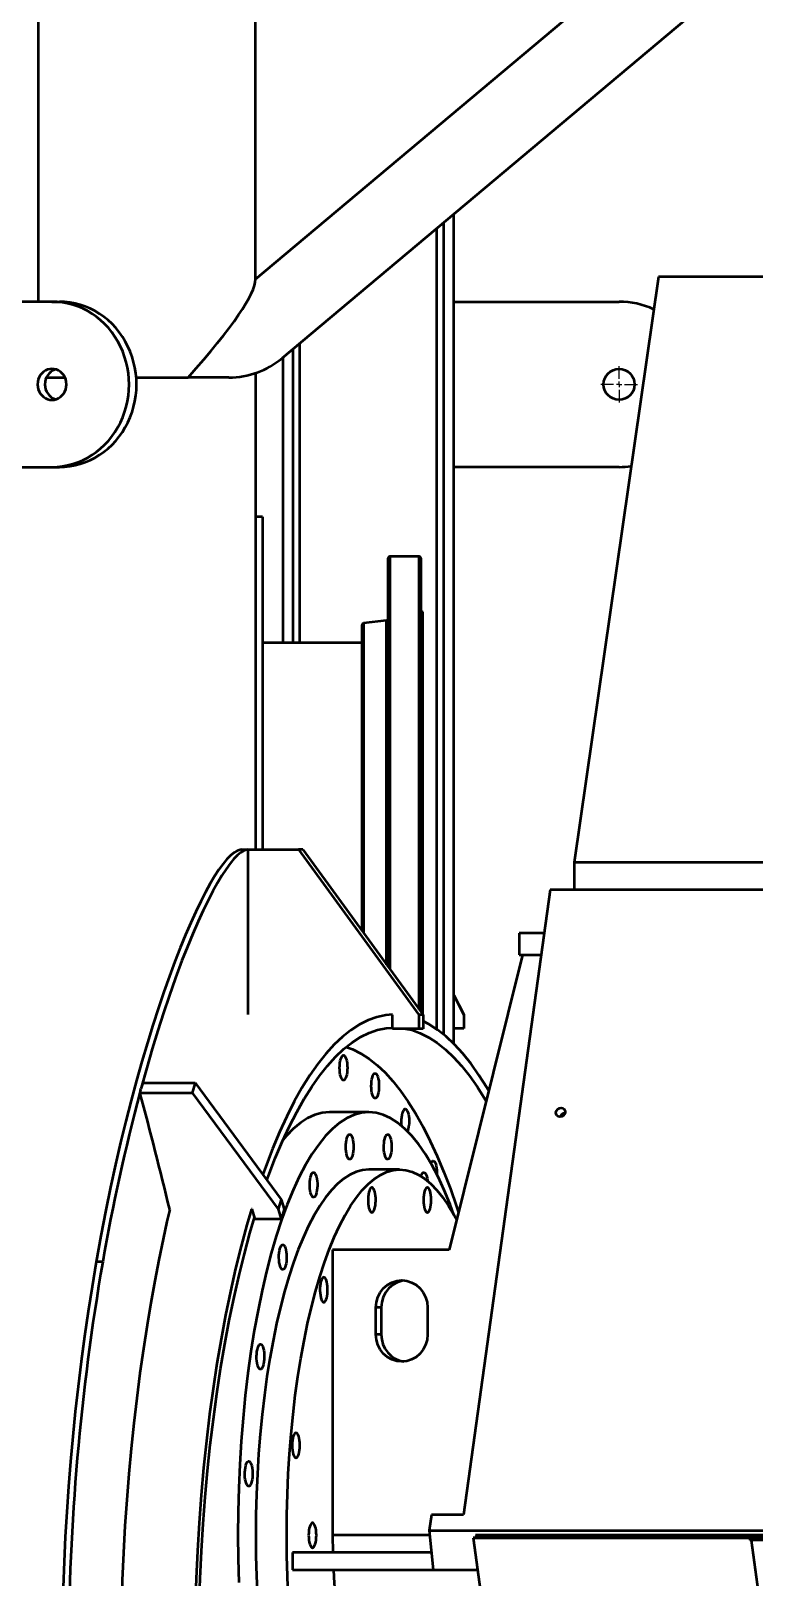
# Model space of a CAD drawing. Header units: inches. Extents: x 0 to 1408, y 0 to 1088.
# Drawn here: x 981.2 to 1007.5, y 719 to 775.1 of the extents above; entities that cross this region are included whole.
import ezdxf

# ---------------------------------------------------------------- set-up
doc = ezdxf.new("R2010")
doc.units = ezdxf.units.IN
doc.header["$LTSCALE"] = 32
doc.header["$MEASUREMENT"] = 0
doc.linetypes.add('CENTER', pattern=[2, 1.25, -0.25, 0.25, -0.25])
doc.linetypes.add('PHANTOM2', pattern=[1.25, 0.625, -0.125, 0.125, -0.125, 0.125, -0.125])
for name, color, linetype, lineweight in [('AM_0', 7, 'Continuous', 50), ('AM_7', 142, 'CENTER', 25), ('Layout-AM_11', 92, 'PHANTOM2', 25)]:
    doc.layers.add(name, color=color, linetype=linetype, lineweight=lineweight)

# ---------------------------------------------------------------- blocks, each defined once
blk = doc.blocks.new('SW_CENTERMARKSYMBOL_147')
at = {"layer": 'AM_7', "color": 0}
for p, q in [((0, 0.2), (0, 0.6625)), ((-0.2, 0), (-0.6625, 0)), ((0, 0), (-0.1, 0)), ((0, 0), (-0.1, 0)), ((0, 0), (0, 0.1)), ((0, 0), (0, 0.1)), ((0, 0), (0, -0.1)), ((0, 0), (0.1, 0)), ((0, 0), (0, -0.1)), ((0, 0), (0.1, 0)), ((0.2, 0), (0.6625, 0)), ((0, -0.2), (0, -0.6625))]:
    blk.add_line(p, q, dxfattribs=at)

msp = doc.modelspace()

# ---------------------------------------------------------------- linework, layer by layer
at = {"layer": 'AM_0'}
for p, q in [((989.358802, 766.05805), (989.358802, 821.745712)), ((981.485683, 765.245712), (981.485683, 821.495712)), ((989.358802, 766.05805), (1050.108802, 817.033352)), ((1050.108802, 813.364549), (990.322135, 763.197579)), ((996.558802, 738.314966), (996.558802, 768.430764)), ((995.943802, 738.83902), (995.943802, 767.914717)), ((996.193802, 738.645476), (996.193802, 768.124492)), ((1003.994695, 766.146303), (1000.928857, 744.88646)), ((1012.907979, 766.146303), (1003.994695, 766.146303)), ((981.96983, 765.245712), (976.368347, 765.245712)), ((981.96983, 765.245712), (982.238606, 765.245712)), ((996.558802, 765.245712), (1002.558802, 765.245712)), ((990.358802, 752.870712), (990.358802, 763.228346)), ((990.723802, 752.870712), (990.723802, 763.534617)), ((990.973802, 752.870712), (990.973802, 763.744392)), ((989.358802, 762.655163), (989.358802, 745.360363)), ((981.768183, 762.495712), (982.440253, 762.495712)), ((985.029605, 762.495712), (986.915719, 762.495712)), ((988.393772, 762.495712), (986.915719, 762.495712)), ((976.368347, 759.245712), (981.96983, 759.245712)), ((981.96983, 759.245712), (982.238606, 759.245712)), ((1002.558802, 759.245712), (996.558802, 759.245712)), ((989.608802, 757.433212), (989.358802, 757.433212)), ((989.608802, 757.433212), (989.608802, 745.360363)), ((994.171302, 741.106914), (994.171302, 755.935712)), ((995.301302, 755.995712), (994.231302, 755.995712)), ((994.231302, 755.995712), (994.231302, 741.02458)), ((995.301302, 743.877157), (995.301302, 755.995712)), ((995.361302, 755.935712), (995.361302, 743.893696)), ((994.118614, 753.679243), (993.28399, 753.576764)), ((994.118614, 741.179214), (994.118614, 753.679243)), ((995.421302, 753.995712), (995.421302, 739.391617)), ((993.231302, 742.396817), (993.231302, 753.517211)), ((993.28399, 753.576764), (993.28399, 744.54391)), ((993.231302, 752.870712), (989.608802, 752.870712)), ((988.857405, 745.3604), (988.85719, 745.360398)), ((988.857406, 745.3604), (989.106197, 745.3604)), ((989.015036, 745.360363), (990.917149, 745.360363)), ((989.015036, 745.359002), (989.015036, 745.360363)), ((989.015036, 745.359002), (989.078011, 745.358865)), ((989.078011, 745.358865), (989.078011, 739.37332)), ((989.106197, 745.3604), (989.106048, 745.360399)), ((991.071657, 745.360363), (990.917149, 745.360363)), ((990.917149, 745.360363), (995.289558, 739.360378)), ((991.071657, 745.360363), (995.444066, 739.360378)), ((1010.439422, 744.88646), (1000.928857, 744.88646)), ((1000.928857, 744.88646), (1000.928857, 743.902208)), ((993.28399, 744.54391), (993.28399, 742.324517)), ((995.301302, 739.556285), (995.301302, 743.877157)), ((995.361302, 743.893696), (995.361302, 739.473951)), ((1000.059959, 743.902208), (996.910073, 721.221206)), ((1010.843592, 743.902208), (1000.059959, 743.902208)), ((999.841254, 742.327405), (998.93356, 742.327405)), ((998.93356, 742.327405), (998.93356, 741.540004)), ((999.047832, 741.540004), (996.395025, 730.831342)), ((998.93356, 741.540004), (999.731901, 741.540004)), ((996.558802, 740.081913), (996.921302, 739.371719)), ((996.558802, 740.079215), (996.921302, 739.369021)), ((994.338501, 739.360378), (994.327023, 739.360378)), ((994.338501, 738.860378), (994.338501, 739.360378)), ((995.444066, 739.360378), (995.289558, 739.360378)), ((995.289558, 739.360378), (995.289558, 738.860378)), ((995.444066, 739.360378), (995.444066, 738.860378)), ((996.921302, 739.371719), (996.921302, 739.369021)), ((996.921302, 739.369021), (996.921302, 738.869028)), ((995.289558, 738.860378), (994.338501, 738.860378)), ((995.444066, 738.860378), (995.289558, 738.860378)), ((996.921302, 738.869028), (996.558802, 738.869028)), ((985.263432, 736.891817), (985.208805, 736.715041)), ((985.263432, 736.891817), (987.165545, 736.891817)), ((987.165545, 736.891817), (987.056291, 736.538264)), ((987.165545, 736.891817), (990.29357, 732.66218)), ((985.188741, 736.650112), (985.154178, 736.538264)), ((985.154299, 736.537786), (985.154178, 736.538264)), ((985.154178, 736.538264), (987.056291, 736.538264)), ((985.160972, 736.53765), (985.154299, 736.537786)), ((985.188741, 736.650112), (985.200149, 736.683093)), ((985.208805, 736.715041), (985.200149, 736.683093)), ((987.056291, 736.538264), (990.184316, 732.308626)), ((993.468198, 735.831342), (992.045358, 735.831342)), ((994.591493, 733.744728), (993.468198, 733.744728)), ((990.29357, 732.66218), (990.184316, 732.308626)), ((990.29357, 732.66218), (990.403419, 732.3067)), ((989.233855, 732.3067), (989.212843, 732.306657)), ((989.343109, 731.953146), (989.233855, 732.3067)), ((990.294165, 731.953146), (989.343109, 731.953146)), ((990.184316, 732.308626), (990.294165, 731.953146)), ((990.403419, 732.3067), (990.294165, 731.953146)), ((992.158288, 730.831342), (992.158288, 720.477011)), ((996.395025, 730.831342), (992.158288, 730.831342)), ((983.812898, 730.397814), (983.575134, 730.397814)), ((993.730902, 727.760476), (993.730902, 728.744728)), ((993.925558, 728.744728), (993.730902, 728.744728)), ((993.925558, 728.744728), (993.925558, 727.760476)), ((995.60306, 728.744728), (995.60306, 727.760476)), ((993.925558, 727.760476), (993.730902, 727.760476)), ((995.748859, 721.221206), (995.66893, 720.645677)), ((996.910073, 721.221206), (995.748859, 721.221206)), ((995.66893, 720.645677), (1008.437527, 720.645677)), ((995.66893, 720.645677), (995.806474, 719.217169)), ((992.158288, 720.477011), (992.166087, 719.84709)), ((995.68517, 720.477011), (992.158288, 720.477011)), ((997.265406, 720.378586), (1000.428572, 697.22898)), ((997.302849, 720.378586), (997.265406, 720.378586)), ((1007.337619, 720.378586), (997.265406, 720.378586)), ((997.313976, 720.394508), (997.302849, 720.378586)), ((997.302849, 720.378586), (1007.300176, 720.378586)), ((997.313976, 720.394508), (1007.348746, 720.394508)), ((1008.574161, 720.477011), (997.34121, 720.477011)), ((997.34121, 720.477011), (997.408046, 720.394508)), ((997.616443, 720.394508), (997.638751, 720.477011)), ((997.676194, 720.477011), (997.653886, 720.394508)), ((999.692536, 720.394508), (999.635924, 720.477011)), ((1002.9365, 720.394508), (1002.936675, 720.477011)), ((1003.424969, 720.394508), (1003.423717, 720.477011)), ((1007.300176, 720.378586), (1007.300176, 720.299846)), ((1007.337619, 720.378586), (1007.300176, 720.378586)), ((1008.273698, 720.299846), (1007.300176, 720.299846)), ((1007.348746, 720.394508), (1007.337619, 720.378586)), ((1008.273698, 720.378586), (1007.337619, 720.378586)), ((1007.348378, 720.299846), (1010.500785, 697.22898)), ((1007.350921, 720.378586), (1007.348746, 720.394508)), ((995.745822, 719.84709), (990.698366, 719.84709)), ((990.698366, 719.84709), (990.698366, 719.217169)), ((990.698366, 719.217169), (995.792695, 719.217169)), ((995.806474, 719.217169), (997.424102, 719.217169))]:
    msp.add_line(p, q, dxfattribs=at)
at = {"layer": 'AM_0', "flags": 128}
for points in [[(981.96983, 759.245712), (982.160959, 759.252706), (982.351197, 759.273654), (982.539658, 759.30846), (982.725461, 759.35696), (982.907741, 759.418929), (983.085648, 759.494078), (983.258353, 759.582057), (983.42505, 759.682454), (983.584962, 759.794803), (983.737344, 759.918578), (983.881485, 760.053204), (984.016712, 760.198053), (984.142397, 760.352448), (984.257951, 760.515671), (984.362838, 760.68696), (984.456567, 760.865517), (984.538701, 761.050509), (984.608859, 761.241073), (984.666712, 761.436322), (984.711991, 761.635344), (984.744485, 761.837212), (984.764042, 762.040985), (984.770571, 762.245712), (984.764042, 762.45044), (984.744485, 762.654212), (984.711991, 762.85608), (984.666712, 763.055103), (984.608859, 763.250351), (984.538701, 763.440916), (984.456567, 763.625907), (984.362838, 763.804464), (984.257951, 763.975753), (984.142397, 764.138976), (984.016712, 764.293372), (983.881485, 764.43822), (983.737344, 764.572846), (983.584962, 764.696622), (983.42505, 764.80897), (983.258353, 764.909368), (983.085648, 764.997346), (982.907741, 765.072495), (982.725461, 765.134464), (982.539658, 765.182965), (982.351197, 765.21777), (982.160959, 765.238719), (981.96983, 765.245712)], [(982.238606, 759.245712), (982.429735, 759.252706), (982.619973, 759.273654), (982.808434, 759.30846), (982.994237, 759.35696), (983.176517, 759.418929), (983.354424, 759.494078), (983.527129, 759.582057), (983.693826, 759.682454), (983.853738, 759.794803), (984.00612, 759.918578), (984.150261, 760.053204), (984.285488, 760.198053), (984.411173, 760.352448), (984.526727, 760.515671), (984.631614, 760.68696), (984.725343, 760.865517), (984.807477, 761.050509), (984.877635, 761.241073), (984.935488, 761.436322), (984.980767, 761.635344), (985.013261, 761.837212), (985.032818, 762.040985), (985.039347, 762.245712), (985.032818, 762.45044), (985.013261, 762.654212), (984.980767, 762.85608), (984.935488, 763.055103), (984.877635, 763.250351), (984.807477, 763.440916), (984.725343, 763.625907), (984.631614, 763.804464), (984.526727, 763.975753), (984.411173, 764.138976), (984.285488, 764.293372), (984.150261, 764.43822), (984.00612, 764.572846), (983.853738, 764.696622), (983.693826, 764.80897), (983.527129, 764.909368), (983.354424, 764.997346), (983.176517, 765.072495), (982.994237, 765.134464), (982.808434, 765.182965), (982.619973, 765.21777), (982.429735, 765.238719), (982.238606, 765.245712)], [(982.494969, 762.245712), (982.488504, 762.333707), (982.469267, 762.419534), (982.437732, 762.501082), (982.394676, 762.576341), (982.341159, 762.64346), (982.278499, 762.700784), (982.208238, 762.746903), (982.132107, 762.780682), (982.05198, 762.801287), (981.96983, 762.808212), (981.88768, 762.801287), (981.807553, 762.780682), (981.731422, 762.746903), (981.661161, 762.700784), (981.598501, 762.64346), (981.544984, 762.576341), (981.501928, 762.501082), (981.470393, 762.419534), (981.451156, 762.333707), (981.444691, 762.245712), (981.451156, 762.157718), (981.470393, 762.07189), (981.501928, 761.990343), (981.544984, 761.915083), (981.598501, 761.847965), (981.661161, 761.79064), (981.731422, 761.744521), (981.807553, 761.710743), (981.88768, 761.690138), (981.96983, 761.683212), (982.05198, 761.690138), (982.132107, 761.710743), (982.208238, 761.744521), (982.278499, 761.79064), (982.341159, 761.847965), (982.394676, 761.915083), (982.437732, 761.990343), (982.469267, 762.07189), (982.488504, 762.157718), (982.494969, 762.245712)], [(982.104218, 762.789481), (982.076329, 762.780682), (982.000198, 762.746903), (981.929937, 762.700784), (981.867277, 762.64346), (981.81376, 762.576341), (981.770704, 762.501082), (981.739169, 762.419534), (981.719932, 762.333707), (981.713467, 762.245712), (981.719932, 762.157718), (981.739169, 762.07189), (981.770704, 761.990343), (981.81376, 761.915083), (981.867277, 761.847965), (981.929937, 761.79064), (982.000198, 761.744521), (982.076329, 761.710743), (982.104218, 761.701943)], [(988.85719, 745.360398), (988.806014, 745.355718), (988.69716, 745.320932), (988.579876, 745.252202), (988.45443, 745.149551), (988.320911, 745.012722), (988.179682, 744.841762), (988.03105, 744.63675), (987.875385, 744.397817), (987.713073, 744.125073), (987.544557, 743.818761), (987.370407, 743.479374), (987.190908, 743.106781), (987.006706, 742.701541), (986.818351, 742.264117), (986.626428, 741.795031), (986.431545, 741.294729), (986.234334, 740.763811), (986.03543, 740.202931), (985.83549, 739.612776), (985.635305, 738.994412), (985.435303, 738.347829), (985.236283, 737.674212), (985.038933, 736.974338), (984.843934, 736.249061), (984.651951, 735.499312), (984.463647, 734.726009), (984.279703, 733.930023), (984.100752, 733.112357), (983.92752, 732.274542), (983.747319, 731.346997), (983.575134, 730.397814)], [(989.078011, 745.358865), (989.055395, 745.355835), (988.947727, 745.32189), (988.831809, 745.254809), (988.707897, 745.154614), (988.575774, 745.020706), (988.435973, 744.853233), (988.288904, 744.652391), (988.13498, 744.418375), (987.974445, 744.151106), (987.807664, 743.850705), (987.635207, 743.517628), (987.457643, 743.152337), (987.27163, 742.746543), (987.081179, 742.307536), (986.887025, 741.836109), (986.689903, 741.333055), (986.457429, 740.708093), (986.222687, 740.041731), (986.018992, 739.433812), (985.814913, 738.795942), (985.611292, 738.129362), (985.408974, 737.435314), (985.208805, 736.715041)], [(994.33371, 739.369627), (994.084932, 739.351919), (993.766204, 739.283774), (993.44871, 739.170344), (993.133065, 739.01185), (992.819878, 738.808598), (992.515263, 738.56579), (992.214172, 738.280639), (991.917168, 737.953679), (991.624803, 737.585519), (991.332454, 737.169045), (991.046047, 736.711377), (990.766134, 736.213401), (990.493259, 735.676079), (990.227947, 735.100452), (989.975233, 734.498894), (989.730783, 733.862581), (989.626007, 733.564841)], [(997.824325, 736.601037), (997.752388, 736.728422), (997.47093, 737.176846), (997.183751, 737.585519), (996.886027, 737.959993), (996.583502, 738.291744), (996.276762, 738.58013), (995.966401, 738.824593), (995.653018, 739.02466), (995.444066, 739.127677)], [(989.776056, 733.361949), (989.833286, 733.524193), (990.077562, 734.157499), (990.330207, 734.755436), (990.590732, 735.316848), (990.853787, 735.83163), (991.123466, 736.309172), (991.399266, 736.748582), (991.680672, 737.14904), (991.972412, 737.515988), (992.268856, 737.84107), (992.56943, 738.123659), (992.873553, 738.363208), (993.180637, 738.559254), (993.484544, 738.709086), (993.790167, 738.81631), (994.096935, 738.880724), (994.338501, 738.89761)], [(994.808675, 738.860378), (995.029525, 738.81316), (995.340637, 738.70201), (995.649938, 738.546702), (995.95683, 738.347535), (996.255322, 738.109607), (996.55036, 737.830188), (996.841395, 737.5098), (997.127883, 737.14904), (997.414355, 736.740938), (997.695006, 736.292469), (997.731709, 736.227173)], [(992.661048, 738.195824), (992.882822, 738.116592), (993.184192, 737.965266), (993.483215, 737.771207), (993.774053, 737.539379), (994.061526, 737.267125), (994.345099, 736.954952), (994.624241, 736.603442), (994.903368, 736.205804), (995.176822, 735.768835), (995.444075, 735.29338), (995.70461, 734.780359), (995.957922, 734.230765), (996.199207, 733.656413), (996.432602, 733.048879), (996.657672, 732.409296), (996.730223, 732.184445)], [(992.693567, 737.441857), (992.690879, 737.353529), (992.682917, 737.268595), (992.669988, 737.19032), (992.652588, 737.121711), (992.631387, 737.065405), (992.607199, 737.023565), (992.580953, 736.997801), (992.553658, 736.989101), (992.526363, 736.997801), (992.500117, 737.023565), (992.475928, 737.065405), (992.454727, 737.121711), (992.437327, 737.19032), (992.424398, 737.268595), (992.416437, 737.353529), (992.413748, 737.441857), (992.416437, 737.530186), (992.424398, 737.615119), (992.437327, 737.693395), (992.454727, 737.762004), (992.475928, 737.81831), (992.500117, 737.860149), (992.526363, 737.885914), (992.553658, 737.894613), (992.580953, 737.885914), (992.607199, 737.860149), (992.631387, 737.81831), (992.652588, 737.762004), (992.669988, 737.693395), (992.682917, 737.615119), (992.690879, 737.530186), (992.693567, 737.441857)], [(993.840094, 736.707809), (993.832707, 736.622333), (993.820309, 736.543163), (993.803376, 736.473342), (993.782559, 736.415553), (993.758658, 736.372016), (993.732592, 736.344405), (993.705363, 736.333781), (993.678015, 736.340551), (993.651602, 736.364457), (993.627137, 736.404579), (993.605561, 736.459374), (993.587703, 736.526739), (993.57425, 736.604083), (993.565718, 736.688435), (993.562434, 736.776552), (993.564527, 736.865049), (993.571914, 736.950525), (993.584312, 737.029695), (993.601245, 737.099516), (993.622062, 737.157305), (993.645962, 737.200842), (993.672029, 737.228453), (993.699258, 737.239077), (993.726605, 737.232306), (993.753019, 737.208401), (993.777484, 737.168279), (993.79906, 737.113484), (993.816917, 737.046119), (993.830371, 736.968775), (993.838903, 736.884423), (993.842186, 736.796306), (993.840094, 736.707809)], [(993.468198, 735.831342), (993.202158, 735.807187), (992.936955, 735.734797), (992.673423, 735.614401), (992.412392, 735.446377), (992.154683, 735.231254), (991.901107, 734.969708), (991.652461, 734.662563), (991.409529, 734.310785), (991.173073, 733.915481), (990.943839, 733.477895), (990.722548, 732.999403), (990.509895, 732.481511), (990.306551, 731.925848), (990.113154, 731.334163), (989.930313, 730.708317), (989.758604, 730.05028), (989.598566, 729.362122), (989.450704, 728.646008), (989.315482, 727.904191), (989.193327, 727.139006), (989.084621, 726.352859), (988.989708, 725.548225), (988.908886, 724.727635), (988.84241, 723.893671), (988.790487, 723.048957), (988.753283, 722.196151), (988.730913, 721.337936), (988.723449, 720.477011), (988.730913, 719.616087), (988.753283, 718.757872)], [(992.045358, 735.831342), (991.779317, 735.807187), (991.514114, 735.734797), (991.250583, 735.614401), (990.989552, 735.446377), (990.731843, 735.231254), (990.478266, 734.969708), (990.364327, 734.828963)], [(996.562713, 732.109295), (996.426501, 732.481511), (996.213848, 732.999403), (995.992557, 733.477895), (995.763323, 733.915481), (995.526868, 734.310785), (995.283935, 734.662563), (995.035289, 734.969708), (994.781713, 735.231254), (994.524004, 735.446377), (994.262973, 735.614401), (993.999441, 735.734797), (993.734238, 735.807187), (993.468198, 735.831342)], [(994.669262, 735.325123), (994.662442, 735.387873), (994.658566, 735.475738), (994.660061, 735.564362), (994.666871, 735.650339), (994.678732, 735.730365), (994.69519, 735.801365), (994.715613, 735.86061), (994.739214, 735.905823), (994.765088, 735.935268), (994.792239, 735.947812), (994.819626, 735.942974), (994.846194, 735.920939), (994.870923, 735.882554), (994.892864, 735.829294), (994.911171, 735.763206), (994.925143, 735.68683), (994.934242, 735.603101), (994.938118, 735.515236), (994.936623, 735.426612), (994.929814, 735.340636)], [(1000.604075, 735.822404), (1000.582661, 735.760564), (1000.538855, 735.708138), (1000.479327, 735.673109), (1000.413139, 735.660808), (1000.350367, 735.673109), (1000.300568, 735.708138), (1000.271324, 735.760564), (1000.267087, 735.822404), (1000.288501, 735.884244), (1000.332306, 735.93667), (1000.391835, 735.971699), (1000.458023, 735.984), (1000.520795, 735.971699), (1000.570593, 735.93667), (1000.599837, 735.884244), (1000.604075, 735.822404)], [(1000.592857, 735.790008), (1000.591185, 735.790336), (1000.524997, 735.778035), (1000.465469, 735.743005), (1000.421663, 735.69058), (1000.411467, 735.661136)], [(992.918203, 734.572957), (992.915514, 734.484629), (992.907553, 734.399695), (992.894624, 734.32142), (992.877224, 734.252811), (992.856023, 734.196505), (992.831834, 734.154665), (992.805588, 734.128901), (992.778293, 734.120201), (992.750998, 734.128901), (992.724752, 734.154665), (992.700564, 734.196505), (992.679363, 734.252811), (992.661963, 734.32142), (992.649034, 734.399695), (992.641072, 734.484629), (992.638384, 734.572957), (992.641072, 734.661286), (992.649034, 734.746219), (992.661963, 734.824495), (992.679363, 734.893104), (992.700564, 734.94941), (992.724752, 734.991249), (992.750998, 735.017014), (992.778293, 735.025713), (992.805588, 735.017014), (992.831834, 734.991249), (992.856023, 734.94941), (992.877224, 734.893104), (992.894624, 734.824495), (992.907553, 734.746219), (992.915514, 734.661286), (992.918203, 734.572957)], [(994.291164, 734.433048), (994.280173, 734.351731), (994.264491, 734.278916), (994.24472, 734.2174), (994.22162, 734.169549), (994.19608, 734.1372), (994.16908, 734.121597), (994.141658, 734.12334), (994.114868, 734.142361), (994.08974, 734.17793), (994.067239, 734.228679), (994.04823, 734.292659), (994.033443, 734.36741), (994.023446, 734.450061), (994.018625, 734.537434), (994.019163, 734.626173), (994.025041, 734.712867), (994.036032, 734.794183), (994.051715, 734.866999), (994.071486, 734.928514), (994.094585, 734.976366), (994.120126, 735.008715), (994.147126, 735.024317), (994.174547, 735.022575), (994.201337, 735.003554), (994.226465, 734.967985), (994.248967, 734.917236), (994.267976, 734.853256), (994.282763, 734.778504), (994.292759, 734.695854), (994.297581, 734.60848), (994.297042, 734.519742), (994.291164, 734.433048)], [(995.727344, 733.975631), (995.74657, 734.014321), (995.772239, 734.045585), (995.7993, 734.060043), (995.826712, 734.057139), (995.853423, 734.036985), (995.878405, 734.000355), (995.900699, 733.948656), (995.919448, 733.883877), (995.933931, 733.808505), (995.943593, 733.725438), (995.94806, 733.637868), (995.947316, 733.564256)], [(993.468198, 733.744728), (993.238312, 733.723855), (993.009149, 733.661303), (992.781431, 733.557269), (992.555873, 733.412079), (992.333186, 733.22619), (992.11407, 733.000188), (991.899215, 732.734783), (991.689296, 732.430811), (991.484975, 732.089228), (991.286893, 731.711108), (991.095675, 731.297642), (990.911921, 730.85013), (990.73621, 730.36998), (990.569096, 729.858704), (990.411103, 729.317909), (990.262728, 728.749297), (990.124439, 728.154658), (989.996671, 727.535862), (989.879826, 726.894857), (989.774271, 726.233658), (989.680338, 725.554347), (989.598324, 724.85906), (989.528485, 724.149987), (989.471042, 723.429356), (989.426176, 722.699437), (989.394028, 721.962524), (989.374698, 721.220938), (989.368248, 720.477011), (989.374698, 719.733085), (989.394028, 718.991499), (989.426176, 718.254586)], [(990.549471, 718.254586), (990.517323, 718.991499), (990.497993, 719.733085), (990.491543, 720.477011), (990.497993, 721.220938), (990.517323, 721.962524), (990.549471, 722.699437), (990.594338, 723.429356), (990.65178, 724.149987), (990.721619, 724.85906), (990.803633, 725.554347), (990.897566, 726.233658), (991.003121, 726.894857), (991.119966, 727.535862), (991.247734, 728.154658), (991.386023, 728.749297), (991.534398, 729.317909), (991.692391, 729.858704), (991.859506, 730.36998), (992.035216, 730.85013), (992.21897, 731.297642), (992.410188, 731.711108), (992.60827, 732.089228), (992.812592, 732.430811), (993.02251, 732.734783), (993.237366, 733.000188), (993.456481, 733.22619), (993.679168, 733.412079), (993.904726, 733.557269), (994.132444, 733.661303), (994.361607, 733.723855), (994.591493, 733.744728), (994.821379, 733.723855), (995.050542, 733.661303), (995.27826, 733.557269), (995.503818, 733.412079), (995.726505, 733.22619), (995.945621, 733.000188), (996.160476, 732.734783), (996.370395, 732.430811), (996.574716, 732.089228), (996.664281, 731.918256)], [(991.599078, 733.333057), (991.604956, 733.246364), (991.605495, 733.157625), (991.600673, 733.070252), (991.590677, 732.987601), (991.57589, 732.912849), (991.55688, 732.84887), (991.534379, 732.79812), (991.509251, 732.762551), (991.482461, 732.74353), (991.455039, 732.741788), (991.42804, 732.757391), (991.402499, 732.789739), (991.3794, 732.837591), (991.359629, 732.899106), (991.343946, 732.971922), (991.332955, 733.053239), (991.327077, 733.139932), (991.326539, 733.228671), (991.33136, 733.316044), (991.341357, 733.398695), (991.356144, 733.473446), (991.375153, 733.537426), (991.397654, 733.588176), (991.422782, 733.623744), (991.449572, 733.642765), (991.476994, 733.644508), (991.503994, 733.628905), (991.529534, 733.596556), (991.552634, 733.548705), (991.572404, 733.487189), (991.588087, 733.414374), (991.599078, 733.333057)], [(995.368203, 733.499373), (995.375409, 733.525617), (995.397277, 733.579186), (995.421954, 733.61792), (995.448493, 733.64033), (995.475872, 733.645555), (995.503041, 733.633394), (995.528954, 733.604315), (995.552616, 733.559435), (995.573118, 733.500479), (995.589672, 733.429712), (995.601641, 733.349854), (995.603321, 733.329018)], [(993.705043, 732.872534), (993.689067, 732.944678), (993.669049, 733.005351), (993.645758, 733.05222), (993.620089, 733.083484), (993.593028, 733.097942), (993.565616, 733.095038), (993.538905, 733.074884), (993.513923, 733.038254), (993.491629, 732.986556), (993.47288, 732.921776), (993.458397, 732.846405), (993.448736, 732.763338), (993.444268, 732.675767), (993.445165, 732.587059), (993.451393, 732.500622), (993.462713, 732.419778), (993.478688, 732.347633), (993.498706, 732.28696), (993.521997, 732.240091), (993.547666, 732.208827), (993.574727, 732.194369), (993.602139, 732.197273), (993.62885, 732.217428), (993.653832, 732.254058), (993.676126, 732.305756), (993.694875, 732.370535), (993.709358, 732.445907), (993.71902, 732.528974), (993.723487, 732.616544), (993.72259, 732.705252), (993.716362, 732.791689), (993.705043, 732.872534)], [(995.739018, 732.646156), (995.73633, 732.734484), (995.728368, 732.819418), (995.715439, 732.897693), (995.698039, 732.966303), (995.676838, 733.022609), (995.65265, 733.064448), (995.626404, 733.090212), (995.599109, 733.098912), (995.571814, 733.090212), (995.545568, 733.064448), (995.521379, 733.022609), (995.500178, 732.966303), (995.482778, 732.897693), (995.469849, 732.819418), (995.461888, 732.734484), (995.459199, 732.646156), (995.461888, 732.557827), (995.469849, 732.472894), (995.482778, 732.394618), (995.500178, 732.326009), (995.521379, 732.269703), (995.545568, 732.227864), (995.571814, 732.202099), (995.599109, 732.1934), (995.626404, 732.202099), (995.65265, 732.227864), (995.676838, 732.269703), (995.698039, 732.326009), (995.715439, 732.394618), (995.728368, 732.472894), (995.73633, 732.557827), (995.739018, 732.646156)], [(986.244219, 732.300638), (986.142164, 731.858551), (986.002108, 731.218149), (985.848752, 730.473961), (985.700179, 729.704273), (985.557211, 728.911076), (985.420669, 728.09636), (985.287515, 727.236501), (985.162276, 726.355429), (985.045682, 725.45554), (984.938464, 724.539232), (984.843175, 723.628053), (984.757674, 722.702758), (984.682428, 721.765744), (984.617903, 720.819406), (984.563059, 719.836865), (984.520096, 718.846206), (984.489234, 717.850135), (984.470697, 716.851358), (984.466138, 716.110378)], [(989.214113, 732.30666), (989.047634, 731.743692), (988.83715, 730.966178), (988.637433, 730.159468), (988.44887, 729.325121), (988.271826, 728.464751), (988.109486, 727.596026), (987.958891, 726.705425), (987.82032, 725.79461), (987.694033, 724.86528), (987.578314, 723.901822), (987.475797, 722.922831), (987.386681, 721.930201), (987.311138, 720.925851), (987.249314, 719.911723), (987.202063, 718.908086), (987.16825, 717.898782), (987.147937, 716.885694), (987.142761, 716.110378)], [(987.288783, 716.110378), (987.294036, 716.883364), (987.314671, 717.894057), (987.349018, 718.900836), (987.397011, 719.901755), (987.458557, 720.894877), (987.532081, 721.860818), (987.618426, 722.815583), (987.717431, 723.75739), (987.828912, 724.684484), (987.955023, 725.611529), (988.093607, 726.519733), (988.244397, 727.407341), (988.407101, 728.272636), (988.581405, 729.113943), (988.76356, 729.915305), (988.956239, 730.690463), (989.159082, 731.437973), (989.326987, 732.005318)], [(990.462916, 730.834718), (990.476785, 730.758145), (990.485771, 730.674288), (990.489529, 730.58637), (990.487914, 730.497768), (990.480989, 730.411888), (990.46902, 730.33203), (990.452466, 730.261263), (990.431964, 730.202307), (990.408302, 730.157427), (990.382389, 730.128348), (990.35522, 730.116188), (990.327841, 730.121413), (990.301302, 730.143823), (990.276625, 730.182557), (990.254757, 730.236126), (990.236538, 730.302471), (990.22267, 730.379044), (990.213684, 730.462901), (990.209926, 730.550819), (990.211541, 730.639421), (990.218466, 730.725301), (990.230435, 730.805159), (990.246989, 730.875926), (990.267491, 730.934882), (990.291153, 730.979762), (990.317066, 731.008841), (990.344235, 731.021001), (990.371614, 731.015776), (990.398152, 730.993366), (990.42283, 730.954632), (990.444698, 730.901063), (990.462916, 730.834718)], [(991.908591, 729.777541), (991.883609, 729.814172), (991.856898, 729.834326), (991.829486, 729.83723), (991.802425, 729.822772), (991.776756, 729.791508), (991.753465, 729.744639), (991.733447, 729.683966), (991.717471, 729.611821), (991.706152, 729.530977), (991.699924, 729.44454), (991.699027, 729.355832), (991.703494, 729.268262), (991.713155, 729.185195), (991.727639, 729.109823), (991.746388, 729.045043), (991.768682, 728.993345), (991.793664, 728.956715), (991.820374, 728.936561), (991.847787, 728.933657), (991.874847, 728.948115), (991.900517, 728.979379), (991.923808, 729.026248), (991.943826, 729.086921), (991.959801, 729.159065), (991.971121, 729.23991), (991.977349, 729.326347), (991.978246, 729.415055), (991.973778, 729.502625), (991.964117, 729.585692), (991.949634, 729.661064), (991.930885, 729.725843), (991.908591, 729.777541)], [(993.730902, 728.744728), (993.748888, 728.936746), (993.802156, 729.121385), (993.888659, 729.291549), (994.005073, 729.440699), (994.146923, 729.563104), (994.308759, 729.654058), (994.484361, 729.710068), (994.666981, 729.72898), (994.849601, 729.710068), (995.025203, 729.654058), (995.187039, 729.563104), (995.328889, 729.440699), (995.445302, 729.291549), (995.531805, 729.121385), (995.585074, 728.936746), (995.60306, 728.744728)], [(994.764309, 729.718901), (994.679017, 729.710068), (994.503415, 729.654058), (994.341579, 729.563104), (994.199729, 729.440699), (994.083316, 729.291549), (993.996813, 729.121385), (993.943544, 728.936746), (993.925558, 728.744728)], [(989.620932, 727.322494), (989.641434, 727.263538), (989.657988, 727.192771), (989.669957, 727.112913), (989.676883, 727.027033), (989.678497, 726.938431), (989.674739, 726.850513), (989.665753, 726.766656), (989.651885, 726.690083), (989.633666, 726.623738), (989.611798, 726.570169), (989.587121, 726.531435), (989.560582, 726.509025), (989.533203, 726.5038), (989.506035, 726.51596), (989.480121, 726.545039), (989.456459, 726.589919), (989.435957, 726.648876), (989.419404, 726.719642), (989.407434, 726.7995), (989.400509, 726.88538), (989.398894, 726.973982), (989.402652, 727.0619), (989.411638, 727.145757), (989.425507, 727.22233), (989.443725, 727.288675), (989.465593, 727.342244), (989.490271, 727.380978), (989.516809, 727.403388), (989.544189, 727.408613), (989.571357, 727.396453), (989.59727, 727.367374), (989.620932, 727.322494)], [(995.60306, 727.760476), (995.585074, 727.568458), (995.531805, 727.383819), (995.445302, 727.213655), (995.328889, 727.064505), (995.187039, 726.9421), (995.025203, 726.851146), (994.849601, 726.795136), (994.666981, 726.776224), (994.484361, 726.795136), (994.308759, 726.851146), (994.146923, 726.9421), (994.005073, 727.064505), (993.888659, 727.213655), (993.802156, 727.383819), (993.748888, 727.568458), (993.730902, 727.760476)], [(993.925558, 727.760476), (993.940753, 727.583855), (993.985843, 727.412969), (994.059366, 727.253364), (994.158935, 727.110222), (994.281316, 726.98819), (994.422537, 726.891231), (994.578014, 726.82249), (994.742698, 726.784202), (994.743653, 726.784164)], [(990.831021, 724.19048), (990.803726, 724.18178), (990.77748, 724.156016), (990.753291, 724.114177), (990.73209, 724.057871), (990.71469, 723.989262), (990.701761, 723.910986), (990.6938, 723.826052), (990.691111, 723.737724), (990.6938, 723.649396), (990.701761, 723.564462), (990.71469, 723.486186), (990.73209, 723.417577), (990.753291, 723.361271), (990.77748, 723.319432), (990.803726, 723.293668), (990.831021, 723.284968), (990.858316, 723.293668), (990.884562, 723.319432), (990.90875, 723.361271), (990.929952, 723.417577), (990.947351, 723.486186), (990.96028, 723.564462), (990.968242, 723.649396), (990.97093, 723.737724), (990.968242, 723.826052), (990.96028, 723.910986), (990.947351, 723.989262), (990.929952, 724.057871), (990.90875, 724.114177), (990.884562, 724.156016), (990.858316, 724.18178), (990.831021, 724.19048)], [(989.155546, 723.140186), (989.180674, 723.104618), (989.203175, 723.053868), (989.222184, 722.989888), (989.236971, 722.915137), (989.246968, 722.832486), (989.251789, 722.745113), (989.251251, 722.656374), (989.245373, 722.569681), (989.234382, 722.488364), (989.218699, 722.415549), (989.198928, 722.354033), (989.175829, 722.306181), (989.150288, 722.273833), (989.123288, 722.25823), (989.095867, 722.259972), (989.069077, 722.278994), (989.043949, 722.314562), (989.021447, 722.365312), (989.002438, 722.429292), (988.987651, 722.504043), (988.977655, 722.586694), (988.972833, 722.674067), (988.973372, 722.762806), (988.97925, 722.849499), (988.990241, 722.930816), (989.005923, 723.003631), (989.025694, 723.065147), (989.048794, 723.112998), (989.074334, 723.145347), (989.101334, 723.16095), (989.128756, 723.159208), (989.155546, 723.140186)], [(991.288418, 720.477011), (991.291106, 720.388683), (991.299068, 720.303749), (991.311997, 720.225474), (991.329396, 720.156865), (991.350598, 720.100559), (991.374786, 720.05872), (991.401032, 720.032955), (991.428327, 720.024256), (991.455622, 720.032955), (991.481868, 720.05872), (991.506056, 720.100559), (991.527258, 720.156865), (991.544657, 720.225474), (991.557586, 720.303749), (991.565548, 720.388683), (991.568236, 720.477011), (991.565548, 720.56534), (991.557586, 720.650274), (991.544657, 720.728549), (991.527258, 720.797158), (991.506056, 720.853464), (991.481868, 720.895303), (991.455622, 720.921068), (991.428327, 720.929767), (991.401032, 720.921068), (991.374786, 720.895303), (991.350598, 720.853464), (991.329396, 720.797158), (991.311997, 720.728549), (991.299068, 720.650274), (991.291106, 720.56534), (991.288418, 720.477011)], [(1003.080624, 720.477011), (1003.079197, 720.406524), (1003.077365, 720.394508)], [(1006.855947, 720.476963), (1006.856094, 720.435957), (1006.856543, 720.394377)], [(1007.04913, 720.394145), (1007.04908, 720.39749), (1007.048496, 720.476851)], [(992.189635, 719.217169), (992.219328, 718.724397), (992.258664, 718.238749), (992.307485, 717.762201), (992.365591, 717.296691), (992.432746, 716.844109), (992.508677, 716.406297), (992.593076, 715.985034), (992.685599, 715.582033), (992.785871, 715.198932), (992.893483, 714.837289), (993.007999, 714.498573), (993.128952, 714.184163), (993.255851, 713.895336), (993.38818, 713.633266), (993.5254, 713.399019), (993.666955, 713.193547)]]:
    msp.add_lwpolyline(points, dxfattribs=at)
at = {"layer": 'AM_0'}
msp.add_circle((1002.558802, 762.245712), 0.5625, dxfattribs=at)
for centre, radius, start, end in [((1002.558802, 762.245712), 3, 65.0175778, 90), ((988.393772, 765.495712), 3, 270, 310), ((1002.558802, 762.245712), 3, 270, 278.5506214), ((994.231302, 755.935712), 0.06, 90, 180), ((995.301302, 755.935712), 0.06, 0, 90), ((994.111302, 753.738796), 0.06, 277, 0), ((995.421302, 754.055712), 0.06, 180, 270), ((993.291302, 753.517211), 0.06, 97, 180), ((1054.455664, 718.105267), 71.704303, 165.10425403, 170.12880199), ((994.266739, 735.383883), 0.664484, 337.4751553, 356.2683369), ((1067.965255, 715.86037), 85.633112, 170.2258861, 189.77462415), ((1067.216994, 715.952469), 84.645799, 170.17401614, 179.89311354)]:
    msp.add_arc(centre, radius, start, end, dxfattribs=at)
for centre, major_axis, ratio, start_param, end_param in [((958.836013, 740.693807), (30.461813, 25.560496), 0.075443091, 5.817144287, 6.219965397), ((869.686098, 741.176185), (97.082039, -97.082039), 0.726542528, 0.868447282, 0.903813704)]:
    msp.add_ellipse(centre, major_axis=major_axis, ratio=ratio, start_param=start_param, end_param=end_param, dxfattribs=at)

# ---------------------------------------------------------------- block references
at = {"layer": 'Layout-AM_11', "ltscale": 0.25}
msp.add_blockref('SW_CENTERMARKSYMBOL_147', (1002.558802, 762.245712), dxfattribs=at)

doc.saveas('drawing.dxf')
